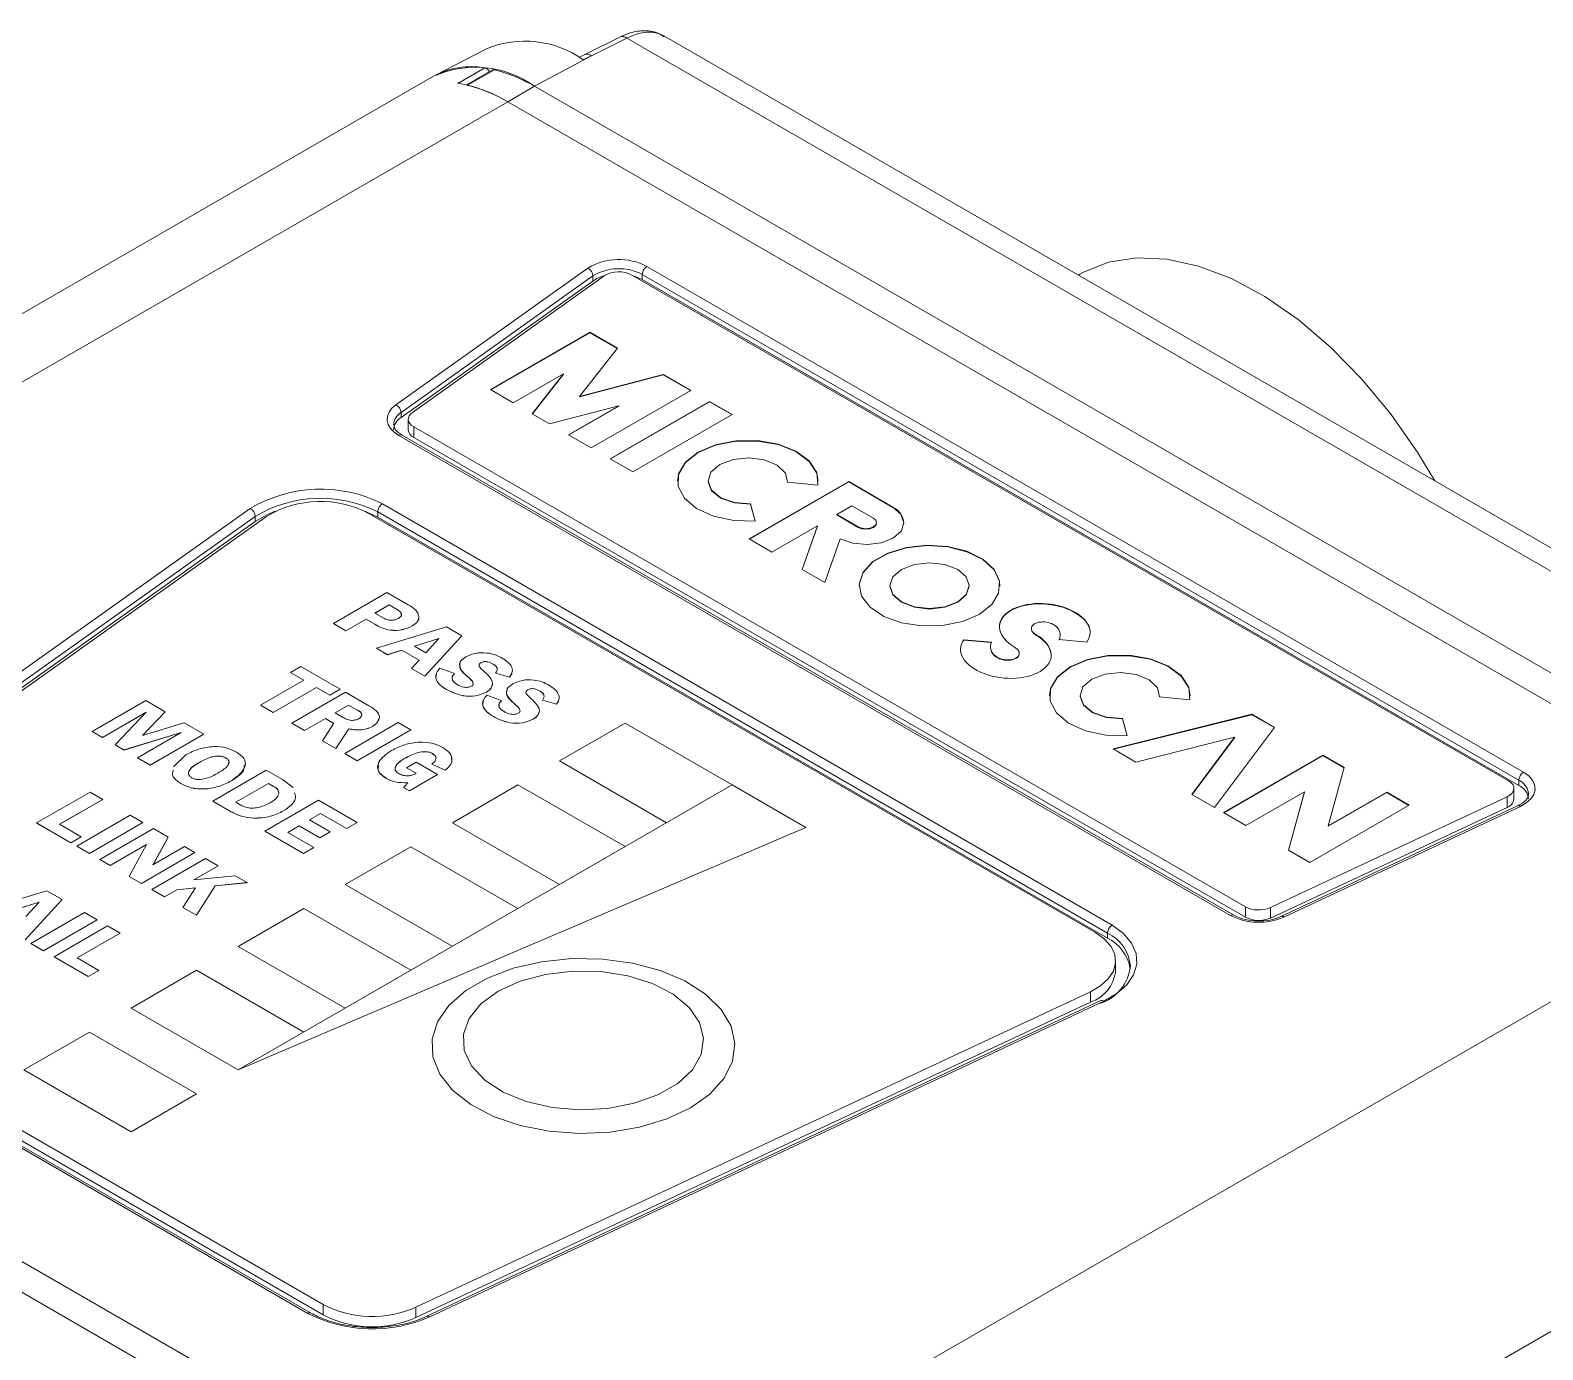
# Model space of a CAD drawing. Header units: millimetres. Extents: x 7 to 553, y 4 to 429.
# Drawn here: x 86.4 to 146.3, y 327.4 to 379.7 of the extents above; entities that cross this region are included whole.
import ezdxf

# ---------------------------------------------------------------- set-up
doc = ezdxf.new("R2010")
doc.units = ezdxf.units.MM

msp = doc.modelspace()

# ---------------------------------------------------------------- linework, layer by layer
at = {"color": 7, "linetype": 'Continuous', "lineweight": 18}
for p, q in [((109.763, 379.414), (108.361, 378.714)), ((110.046, 379.376), (108.644, 378.676)), ((161.499, 349.672), (110.046, 379.376)), ((162.885, 349.803), (111.511, 379.46)), ((104.48, 378.954), (102.489, 377.916)), ((108.644, 378.676), (106.389, 377.465)), ((108.361, 378.714), (108.201, 378.634)), ((104.416, 378.194), (103.355, 377.581)), ((104.719, 378.111), (103.692, 377.518)), ((104.798, 378.12), (103.737, 377.507)), ((102.389, 377.861), (50.841, 348.103)), ((106.389, 377.465), (105.328, 376.853)), ((106.389, 377.465), (157.937, 347.707)), ((55.901, 348.319), (105.328, 376.853)), ((156.876, 347.094), (105.328, 376.853)), ((110.841, 370.327), (145.563, 350.283)), ((100.9, 364.844), (108.496, 370.256)), ((108.698, 369.949), (101.102, 364.538)), ((108.698, 369.747), (101.102, 364.335)), ((109.149, 369.951), (101.552, 364.539)), ((108.698, 369.747), (108.698, 369.949)), ((144.969, 349.939), (110.247, 369.984)), ((145.379, 349.964), (110.657, 370.008)), ((110.657, 369.806), (110.657, 370.008)), ((145.379, 349.762), (110.657, 369.806)), ((127.992, 370.021), (127.927, 369.983)), ((108.584, 367.717), (104.644, 365.443)), ((108.584, 367.701), (104.658, 365.434)), ((109.673, 367.088), (108.584, 367.717)), ((108.584, 367.701), (108.584, 367.717)), ((109.664, 367.077), (108.584, 367.701)), ((108.176, 365.176), (109.673, 367.088)), ((105.541, 364.925), (107.535, 366.076)), ((107.535, 366.076), (106.293, 364.49)), ((107.535, 366.06), (106.302, 364.485)), ((107.535, 366.06), (107.535, 366.076)), ((111.488, 366.041), (108.176, 365.176)), ((111.488, 366.024), (108.176, 365.16)), ((112.577, 365.412), (111.488, 366.041)), ((111.488, 366.024), (111.488, 366.041)), ((112.563, 365.404), (111.488, 366.024)), ((104.644, 365.443), (105.541, 364.925)), ((108.176, 365.16), (108.176, 365.176)), ((108.637, 363.137), (112.577, 365.412)), ((113.324, 364.98), (109.384, 362.706)), ((113.324, 364.964), (109.399, 362.698)), ((114.221, 364.463), (113.324, 364.98)), ((113.324, 364.964), (113.324, 364.98)), ((114.207, 364.454), (113.324, 364.964)), ((101.102, 364.335), (101.102, 364.538)), ((106.293, 364.49), (106.987, 364.09)), ((106.987, 364.09), (109.734, 364.806)), ((109.734, 364.806), (107.74, 363.655)), ((109.734, 364.79), (107.754, 363.647)), ((109.734, 364.79), (109.734, 364.806)), ((110.281, 362.188), (114.221, 364.463)), ((101.387, 364.27), (101.387, 363.856)), ((101.604, 363.968), (134.549, 344.95)), ((101.604, 363.968), (101.604, 363.553)), ((133.954, 344.607), (101.01, 363.625)), ((134.084, 344.62), (101.14, 363.638)), ((101.604, 363.553), (134.549, 344.535)), ((107.74, 363.655), (108.637, 363.137)), ((109.384, 362.706), (110.281, 362.188)), ((113.265, 361.831), (113.265, 361.814)), ((118.834, 361.8), (114.894, 359.525)), ((118.834, 361.784), (114.908, 359.517)), ((116.412, 361.773), (117.611, 361.662)), ((120.581, 360.791), (118.834, 361.8)), ((118.834, 361.784), (118.834, 361.8)), ((120.581, 360.775), (118.834, 361.784)), ((73.459, 345.314), (95.124, 360.73)), ((100.361, 360.918), (129.275, 344.227)), ((115.132, 360.231), (114.941, 360.923)), ((114.941, 360.907), (114.941, 360.923)), ((115.128, 360.231), (114.941, 360.907)), ((118.962, 360.838), (118.364, 360.493)), ((119.813, 360.347), (118.962, 360.838)), ((120.581, 360.775), (120.581, 360.791)), ((95.325, 360.422), (73.66, 345.007)), ((73.66, 344.804), (95.325, 360.22)), ((95.775, 360.423), (74.125, 345.001)), ((95.325, 360.22), (95.325, 360.422)), ((99.664, 360.627), (100.179, 360.396)), ((128.607, 343.927), (99.831, 360.538)), ((129.088, 343.91), (100.179, 360.598)), ((100.179, 360.396), (100.179, 360.598)), ((100.179, 360.396), (129.088, 343.707)), ((118.364, 360.493), (119.215, 360.002)), ((118.364, 360.477), (118.364, 360.493)), ((118.364, 360.477), (119.215, 359.986)), ((119.936, 360.158), (119.936, 360.175)), ((114.894, 359.525), (115.791, 359.008)), ((115.791, 359.008), (117.595, 360.049)), ((117.595, 360.049), (116.989, 358.316)), ((117.595, 360.033), (116.994, 358.313)), ((117.595, 360.033), (117.595, 360.049)), ((117.891, 357.795), (118.498, 359.53)), ((119.215, 359.986), (119.215, 360.002)), ((116.989, 358.316), (117.891, 357.795)), ((98.419, 356.181), (100.54, 357.405)), ((100.54, 357.405), (101.379, 356.921)), ((120.462, 357.676), (120.462, 357.66)), ((123.612, 357.66), (123.612, 357.676)), ((100.629, 356.912), (100.069, 356.589)), ((100.069, 356.589), (100.388, 356.405)), ((100.629, 356.91), (100.07, 356.588)), ((100.946, 356.729), (100.629, 356.912)), ((100.629, 356.912), (100.629, 356.91)), ((100.946, 356.727), (100.629, 356.91)), ((100.946, 356.729), (100.946, 356.727)), ((98.92, 355.892), (98.419, 356.181)), ((98.419, 356.181), (98.419, 356.179)), ((98.92, 355.89), (98.419, 356.179)), ((99.715, 356.351), (98.92, 355.892)), ((99.715, 356.349), (98.92, 355.89)), ((100.068, 356.147), (99.715, 356.351)), ((99.715, 356.351), (99.715, 356.349)), ((100.068, 356.146), (99.715, 356.349)), ((100.068, 356.147), (100.068, 356.146)), ((100.128, 355.194), (102.905, 356.04)), ((101.543, 356.079), (101.543, 356.078)), ((102.905, 356.04), (103.514, 355.689)), ((98.92, 355.892), (98.92, 355.89)), ((102.6, 355.584), (101.631, 355.279)), ((102.598, 355.581), (101.633, 355.278)), ((103.514, 355.689), (102.043, 354.089)), ((103.514, 355.687), (102.043, 354.087)), ((102.081, 355.019), (102.6, 355.584)), ((103.514, 355.689), (103.514, 355.687)), ((124.492, 355.434), (123.393, 355.535)), ((123.393, 355.518), (123.393, 355.535)), ((124.485, 355.418), (123.393, 355.518)), ((126.257, 355.715), (126.257, 355.732)), ((127.17, 355.538), (128.269, 355.437)), ((127.213, 355.702), (127.213, 355.718)), ((100.563, 354.943), (100.128, 355.194)), ((100.128, 355.194), (100.128, 355.193)), ((100.563, 354.941), (100.128, 355.193)), ((101.135, 355.123), (100.563, 354.943)), ((101.135, 355.121), (100.563, 354.941)), ((100.563, 354.943), (100.563, 354.941)), ((101.815, 354.73), (101.135, 355.123)), ((101.135, 355.123), (101.135, 355.121)), ((101.814, 354.729), (101.135, 355.121)), ((101.509, 354.397), (101.815, 354.73)), ((101.631, 355.279), (102.081, 355.019)), ((124.449, 355.254), (124.449, 355.238)), ((124.61, 354.901), (124.61, 354.917)), ((96.717, 354.238), (97.129, 354.476)), ((97.247, 353.932), (96.717, 354.238)), ((96.717, 354.238), (96.717, 354.236)), ((97.246, 353.931), (96.717, 354.236)), ((97.129, 354.476), (98.691, 353.575)), ((102.043, 354.089), (101.509, 354.397)), ((101.509, 354.397), (101.509, 354.396)), ((102.043, 354.087), (101.509, 354.396)), ((102.644, 354.401), (103.222, 354.191)), ((103.222, 354.191), (103.222, 354.189)), ((104.266, 354.624), (104.266, 354.622)), ((104.75, 354.567), (104.75, 354.565)), ((105.398, 354.052), (104.842, 354.208)), ((104.842, 354.208), (104.842, 354.206)), ((105.398, 354.051), (104.842, 354.206)), ((95.538, 352.945), (97.247, 353.932)), ((97.748, 353.643), (96.039, 352.656)), ((97.748, 353.641), (96.039, 352.655)), ((98.278, 353.337), (97.748, 353.643)), ((97.748, 353.643), (97.748, 353.641)), ((98.278, 353.335), (97.748, 353.641)), ((98.691, 353.575), (98.278, 353.337)), ((98.691, 353.573), (98.278, 353.335)), ((98.691, 353.575), (98.691, 353.573)), ((102.043, 354.089), (102.043, 354.087)), ((102.902, 353.559), (102.902, 353.557)), ((103.766, 354.047), (103.766, 354.045)), ((105.398, 354.052), (105.398, 354.051)), ((106.122, 353.552), (106.122, 353.55)), ((88.869, 351.897), (90.99, 353.122)), ((90.99, 353.122), (91.76, 352.677)), ((96.039, 352.656), (95.538, 352.945)), ((95.538, 352.945), (95.538, 352.944)), ((96.039, 352.655), (95.538, 352.944)), ((96.776, 352.231), (98.897, 353.456)), ((98.278, 353.337), (98.278, 353.335)), ((99.015, 352.945), (98.485, 352.639)), ((99.015, 352.944), (98.486, 352.638)), ((98.897, 353.456), (99.83, 352.917)), ((99.301, 352.78), (99.015, 352.945)), ((99.015, 352.945), (99.015, 352.944)), ((99.301, 352.778), (99.015, 352.944)), ((104.482, 353.456), (104.482, 353.454)), ((104.5, 353.33), (105.078, 353.119)), ((105.078, 353.119), (105.078, 353.118)), ((105.622, 352.975), (105.622, 352.973)), ((106.606, 353.495), (106.606, 353.494)), ((107.254, 352.981), (106.698, 353.136)), ((106.698, 353.136), (106.698, 353.135)), ((107.254, 352.979), (106.698, 353.135)), ((107.254, 352.981), (107.254, 352.979)), ((128, 353.325), (128, 353.308)), ((131.147, 353.267), (132.345, 353.156)), ((91.011, 352.657), (89.281, 351.659)), ((91.007, 352.654), (89.281, 351.657)), ((89.778, 351.372), (91.011, 352.657)), ((91.76, 352.677), (90.855, 351.734)), ((91.76, 352.675), (90.857, 351.734)), ((91.76, 352.677), (91.76, 352.675)), ((96.039, 352.656), (96.039, 352.655)), ((98.102, 352.418), (97.277, 351.942)), ((98.102, 352.416), (97.277, 351.94)), ((98.443, 352.221), (98.102, 352.418)), ((98.102, 352.418), (98.102, 352.416)), ((98.442, 352.22), (98.102, 352.416)), ((98.485, 352.639), (98.782, 352.468)), ((99.301, 352.78), (99.301, 352.778)), ((104.758, 352.487), (104.758, 352.486)), ((106.338, 352.384), (106.338, 352.382)), ((134.806, 352.579), (129.308, 351.204)), ((134.806, 352.563), (129.328, 351.193)), ((129.866, 351.725), (129.675, 352.417)), ((129.675, 352.401), (129.675, 352.417)), ((129.862, 351.725), (129.675, 352.401)), ((135.703, 352.061), (134.806, 352.579)), ((134.806, 352.563), (134.806, 352.579)), ((135.695, 352.05), (134.806, 352.563)), ((89.281, 351.659), (88.869, 351.897)), ((88.869, 351.897), (88.869, 351.895)), ((89.281, 351.657), (88.869, 351.895)), ((92.396, 351.858), (90.139, 351.164)), ((92.39, 351.854), (90.139, 351.162)), ((90.666, 350.859), (92.396, 351.858)), ((90.855, 351.734), (92.512, 352.243)), ((93.288, 351.795), (91.167, 350.57)), ((93.288, 351.793), (91.167, 350.569)), ((92.512, 352.243), (93.288, 351.795)), ((93.288, 351.795), (93.288, 351.793)), ((97.277, 351.942), (96.776, 352.231)), ((96.776, 352.231), (96.776, 352.229)), ((97.277, 351.94), (96.776, 352.229)), ((97.277, 351.942), (97.277, 351.94)), ((97.985, 351.533), (98.443, 352.221)), ((99.03, 352.001), (98.514, 351.227)), ((99.03, 352), (98.514, 351.226)), ((98.868, 351.023), (100.989, 352.248)), ((99.03, 352.001), (99.03, 352)), ((101.49, 351.959), (99.368, 350.734)), ((101.49, 351.957), (99.368, 350.733)), ((99.966, 352.099), (99.966, 352.098)), ((100.989, 352.248), (101.49, 351.959)), ((101.49, 351.959), (101.49, 351.957)), ((109.975, 352.232), (107.375, 350.731)), ((109.975, 352.232), (107.376, 350.731)), ((114.216, 349.783), (109.975, 352.232)), ((114.216, 349.783), (109.975, 352.232)), ((109.975, 352.232), (109.975, 352.232)), ((133.322, 348.887), (135.703, 352.061)), ((89.281, 351.659), (89.281, 351.657)), ((90.139, 351.164), (89.778, 351.372)), ((89.778, 351.372), (89.778, 351.371)), ((90.139, 351.162), (89.778, 351.371)), ((90.139, 351.164), (90.139, 351.162)), ((98.514, 351.227), (97.985, 351.533)), ((97.985, 351.533), (97.985, 351.531)), ((98.514, 351.226), (97.985, 351.531)), ((98.514, 351.227), (98.514, 351.226)), ((129.308, 351.204), (130.205, 350.687)), ((130.205, 350.687), (134.122, 351.666)), ((134.122, 351.666), (132.425, 349.405)), ((134.122, 351.649), (132.434, 349.4)), ((134.122, 351.649), (134.122, 351.666)), ((90.666, 350.859), (90.666, 350.858)), ((91.167, 350.57), (90.666, 350.859)), ((91.167, 350.569), (90.666, 350.858)), ((91.167, 350.57), (91.167, 350.569)), ((92.082, 350.501), (92.588, 350.983)), ((93.113, 350.673), (93.113, 350.671)), ((94.164, 350.848), (94.164, 350.846)), ((98.868, 351.023), (98.868, 351.022)), ((99.368, 350.734), (98.868, 351.023)), ((99.368, 350.733), (98.868, 351.022)), ((99.368, 350.734), (99.368, 350.733)), ((101.267, 350.844), (101.267, 350.842)), ((101.313, 350.462), (101.696, 350.683)), ((101.696, 350.683), (102.55, 350.19)), ((102.848, 350.362), (102.315, 350.598)), ((102.315, 350.598), (102.315, 350.597)), ((102.848, 350.36), (102.315, 350.597)), ((102.35, 351.02), (102.35, 351.018)), ((107.375, 350.731), (111.617, 348.283)), ((137.615, 350.958), (133.675, 348.683)), ((137.615, 350.942), (133.689, 348.675)), ((138.466, 350.466), (137.615, 350.958)), ((137.615, 350.942), (137.615, 350.958)), ((138.463, 350.452), (137.615, 350.942)), ((93.642, 349.142), (95.763, 350.366)), ((94.381, 349.942), (94.381, 349.941)), ((95.763, 350.366), (96.411, 349.993)), ((96.411, 349.993), (96.828, 349.681)), ((100.524, 350.033), (100.524, 350.031)), ((101.696, 350.241), (101.313, 350.462)), ((101.313, 350.462), (101.313, 350.46)), ((101.694, 350.24), (101.313, 350.46)), ((102.55, 350.19), (101.431, 349.544)), ((102.55, 350.188), (101.431, 349.542)), ((102.55, 350.19), (102.55, 350.188)), ((102.848, 350.362), (102.848, 350.36)), ((137.823, 348.156), (138.466, 350.466)), ((145.379, 349.762), (145.379, 349.964)), ((86.663, 348.272), (88.784, 349.497)), ((88.784, 349.497), (89.285, 349.208)), ((92.382, 349.835), (92.382, 349.833)), ((95.852, 349.839), (94.555, 349.091)), ((95.852, 349.837), (94.557, 349.09)), ((114.217, 349.784), (94.648, 338.487)), ((96.052, 349.723), (95.852, 349.839)), ((95.852, 349.839), (95.852, 349.837)), ((96.052, 349.722), (95.852, 349.837)), ((96.052, 349.723), (96.052, 349.722)), ((101.431, 349.544), (101.195, 349.68)), ((101.195, 349.68), (101.195, 349.678)), ((101.431, 349.542), (101.195, 349.678)), ((101.431, 349.544), (101.431, 349.542)), ((105.732, 349.782), (103.133, 348.282)), ((105.732, 349.782), (103.133, 348.282)), ((109.973, 347.334), (105.732, 349.782)), ((109.973, 347.334), (105.732, 349.782)), ((105.732, 349.782), (105.732, 349.782)), ((117.142, 348.096), (114.217, 349.784)), ((132.425, 349.405), (133.322, 348.887)), ((134.572, 348.166), (136.894, 349.506)), ((135.538, 344.92), (144.912, 349.306)), ((136.894, 349.506), (136.25, 347.197)), ((136.894, 349.49), (136.254, 347.194)), ((136.894, 349.49), (136.894, 349.506)), ((140.145, 349.497), (137.823, 348.156)), ((140.145, 349.481), (137.823, 348.14)), ((141.042, 348.979), (140.145, 349.497)), ((140.145, 349.481), (140.145, 349.497)), ((141.028, 348.971), (140.145, 349.481)), ((144.912, 349.306), (144.912, 348.891)), ((145.186, 349.223), (145.186, 349.637)), ((89.285, 349.208), (87.576, 348.221)), ((89.285, 349.206), (87.578, 348.22)), ((89.285, 349.208), (89.285, 349.206)), ((94.372, 348.72), (93.642, 349.142)), ((93.642, 349.142), (93.642, 349.14)), ((94.372, 348.719), (93.642, 349.14)), ((94.372, 348.72), (94.372, 348.719)), ((94.555, 349.091), (94.751, 348.978)), ((95.704, 347.951), (97.826, 349.176)), ((96.446, 348.754), (96.446, 348.752)), ((97.826, 349.176), (99.358, 348.291)), ((135.538, 344.505), (144.912, 348.891)), ((145.33, 348.952), (135.956, 344.567)), ((145.44, 348.929), (136.066, 344.543)), ((137.102, 346.705), (141.042, 348.979)), ((107.449, 318.561), (55.901, 348.319)), ((88.018, 347.49), (86.663, 348.272)), ((86.663, 348.272), (86.663, 348.27)), ((88.018, 347.488), (86.663, 348.27)), ((87.576, 348.221), (88.431, 347.728)), ((88.254, 347.354), (90.375, 348.578)), ((90.876, 348.289), (88.755, 347.064)), ((90.876, 348.287), (88.755, 347.063)), ((90.375, 348.578), (90.876, 348.289)), ((90.876, 348.289), (90.876, 348.287)), ((97.06, 348.155), (96.618, 347.9)), ((97.06, 348.153), (96.619, 347.899)), ((97.885, 347.679), (97.06, 348.155)), ((97.06, 348.155), (97.06, 348.153)), ((97.885, 347.677), (97.06, 348.153)), ((97.914, 348.648), (97.472, 348.393)), ((97.472, 348.393), (98.297, 347.917)), ((97.914, 348.647), (97.474, 348.392)), ((98.945, 348.053), (97.914, 348.648)), ((97.914, 348.648), (97.914, 348.647)), ((98.945, 348.051), (97.914, 348.647)), ((99.358, 348.291), (98.945, 348.053)), ((99.358, 348.29), (98.945, 348.051)), ((99.358, 348.291), (99.358, 348.29)), ((103.133, 348.282), (107.374, 345.833)), ((133.675, 348.683), (134.572, 348.166)), ((137.823, 348.14), (137.823, 348.156)), ((106.389, 317.949), (54.841, 347.707)), ((88.431, 347.728), (88.018, 347.49)), ((88.431, 347.726), (88.018, 347.488)), ((88.431, 347.728), (88.431, 347.726)), ((89.167, 346.826), (91.289, 348.051)), ((91.873, 347.714), (91.275, 346.614)), ((91.873, 347.712), (91.276, 346.615)), ((91.289, 348.051), (91.873, 347.714)), ((91.873, 347.714), (91.873, 347.712)), ((94.648, 338.487), (117.142, 348.096)), ((94.648, 338.485), (117.142, 348.094)), ((95.704, 347.951), (95.704, 347.949)), ((97.236, 347.067), (95.704, 347.951)), ((97.236, 347.065), (95.704, 347.949)), ((96.618, 347.9), (97.649, 347.305)), ((98.297, 347.917), (97.885, 347.679)), ((98.297, 347.915), (97.885, 347.677)), ((97.885, 347.679), (97.885, 347.677)), ((98.297, 347.917), (98.297, 347.915)), ((98.945, 348.053), (98.945, 348.051)), ((117.142, 348.096), (117.142, 348.094)), ((88.018, 347.49), (88.018, 347.488)), ((88.254, 347.354), (88.254, 347.352)), ((88.755, 347.064), (88.254, 347.354)), ((88.755, 347.063), (88.254, 347.352)), ((88.755, 347.064), (88.755, 347.063)), ((91.013, 347.416), (89.58, 346.588)), ((91.012, 347.413), (89.58, 346.587)), ((90.328, 346.156), (91.013, 347.416)), ((92.938, 347.098), (90.817, 345.874)), ((92.938, 347.097), (90.817, 345.872)), ((91.275, 346.614), (92.526, 347.337)), ((92.526, 347.337), (92.938, 347.098)), ((92.938, 347.098), (92.938, 347.097)), ((97.649, 347.305), (97.236, 347.067)), ((97.649, 347.303), (97.236, 347.065)), ((97.236, 347.067), (97.236, 347.065)), ((97.649, 347.305), (97.649, 347.303)), ((101.489, 347.333), (98.89, 345.833)), ((101.489, 347.333), (98.89, 345.833)), ((105.731, 344.885), (101.489, 347.333)), ((105.731, 344.885), (101.489, 347.333)), ((101.489, 347.333), (101.489, 347.333)), ((107.449, 318.561), (156.876, 347.094)), ((136.25, 347.197), (137.102, 346.705)), ((89.58, 346.588), (89.167, 346.826)), ((89.167, 346.826), (89.167, 346.825)), ((89.58, 346.587), (89.167, 346.825)), ((89.58, 346.588), (89.58, 346.587)), ((91.23, 345.636), (93.351, 346.86)), ((93.852, 346.571), (92.895, 346.019)), ((93.852, 346.57), (92.899, 346.019)), ((93.351, 346.86), (93.852, 346.571)), ((93.852, 346.571), (93.852, 346.57)), ((90.328, 346.156), (90.328, 346.154)), ((90.817, 345.874), (90.328, 346.156)), ((90.817, 345.872), (90.328, 346.154)), ((90.817, 345.874), (90.817, 345.872)), ((92.895, 346.019), (94.524, 346.183)), ((93.74, 345.781), (92.997, 344.615)), ((93.74, 345.779), (92.997, 344.614)), ((95.001, 345.908), (93.74, 345.781)), ((95.001, 345.906), (93.74, 345.779)), ((93.74, 345.781), (93.74, 345.779)), ((94.524, 346.183), (95.001, 345.908)), ((95.001, 345.908), (95.001, 345.906)), ((98.89, 345.833), (103.131, 343.384)), ((84.291, 344.743), (87.068, 345.589)), ((86.763, 345.132), (85.794, 344.828)), ((86.761, 345.13), (85.796, 344.826)), ((87.678, 345.237), (86.206, 343.637)), ((87.678, 345.235), (86.206, 343.636)), ((86.244, 344.568), (86.763, 345.132)), ((87.068, 345.589), (87.678, 345.237)), ((87.678, 345.237), (87.678, 345.235)), ((91.731, 345.347), (91.23, 345.636)), ((91.23, 345.636), (91.23, 345.634)), ((91.731, 345.345), (91.23, 345.634)), ((92.217, 345.628), (91.731, 345.347)), ((92.217, 345.626), (91.731, 345.345)), ((91.731, 345.347), (91.731, 345.345)), ((92.953, 345.702), (92.217, 345.628)), ((92.952, 345.7), (92.217, 345.626)), ((92.217, 345.628), (92.217, 345.626)), ((92.459, 344.926), (92.953, 345.702)), ((86.442, 343.501), (88.563, 344.726)), ((88.563, 344.726), (89.064, 344.437)), ((92.459, 344.926), (92.459, 344.925)), ((92.997, 344.615), (92.459, 344.926)), ((92.997, 344.614), (92.459, 344.925)), ((92.997, 344.615), (92.997, 344.614)), ((97.247, 344.884), (94.648, 343.383)), ((97.247, 344.884), (94.648, 343.383)), ((101.488, 342.436), (97.247, 344.884)), ((101.488, 342.436), (97.247, 344.884)), ((97.247, 344.884), (97.247, 344.884)), ((134.549, 344.95), (134.549, 344.535)), ((135.538, 344.92), (135.538, 344.505)), ((89.064, 344.437), (86.943, 343.212)), ((89.064, 344.435), (86.943, 343.21)), ((87.355, 342.974), (89.477, 344.198)), ((89.064, 344.437), (89.064, 344.435)), ((89.477, 344.198), (89.978, 343.909)), ((86.442, 343.501), (86.442, 343.499)), ((86.943, 343.212), (86.442, 343.501)), ((86.943, 343.21), (86.442, 343.499)), ((89.978, 343.909), (88.269, 342.923)), ((89.978, 343.908), (88.27, 342.922)), ((89.978, 343.909), (89.978, 343.908)), ((94.648, 343.383), (98.889, 340.935)), ((129.088, 343.707), (129.088, 343.91)), ((74.306, 342.879), (98.016, 329.191)), ((86.943, 343.212), (86.943, 343.21)), ((87.355, 342.974), (87.355, 342.972)), ((88.711, 342.191), (87.355, 342.974)), ((88.711, 342.19), (87.355, 342.972)), ((88.269, 342.923), (89.123, 342.43)), ((129.409, 342.393), (129.409, 342.808)), ((97.408, 328.839), (73.698, 342.527)), ((97.538, 328.852), (73.828, 342.54)), ((98.016, 328.776), (74.306, 342.464)), ((89.123, 342.43), (88.711, 342.191)), ((89.123, 342.428), (88.711, 342.19)), ((88.711, 342.191), (88.711, 342.19)), ((89.123, 342.43), (89.123, 342.428)), ((93.004, 342.435), (90.405, 340.934)), ((93.004, 342.435), (90.405, 340.934)), ((97.245, 339.986), (93.004, 342.435)), ((97.245, 339.986), (93.004, 342.435)), ((93.004, 342.435), (93.004, 342.435)), ((101.692, 329.087), (128.408, 341.585)), ((128.408, 341.585), (128.408, 341.171)), ((90.405, 340.934), (94.648, 338.485)), ((128.408, 341.171), (101.692, 328.672)), ((128.828, 341.232), (102.125, 328.724)), ((128.938, 341.209), (102.236, 328.702)), ((88.762, 339.986), (86.162, 338.485)), ((88.762, 339.985), (86.162, 338.485)), ((93.004, 337.536), (88.762, 339.986)), ((88.762, 339.985), (88.762, 339.986)), ((93.004, 337.536), (88.762, 339.985)), ((86.162, 338.485), (90.405, 336.036)), ((94.648, 338.487), (94.648, 338.485)), ((90.405, 336.036), (93.004, 337.536)), ((112.046, 308.151), (163.594, 337.909)), ((98.016, 329.191), (98.016, 328.776)), ((101.692, 329.087), (101.692, 328.672))]:
    msp.add_line(p, q, dxfattribs=at)
at = {"color": 7, "linetype": 'Continuous', "lineweight": 18, "flags": 128}
for points in [[(108.644, 378.676), (108.505, 378.607), (108.321, 378.515)], [(127.992, 370.021), (128.109, 370.086), (129.119, 370.489), (130.234, 370.667), (131.433, 370.618), (132.696, 370.341), (134, 369.842), (135.322, 369.13), (136.638, 368.218), (137.924, 367.121), (139.158, 365.86), (140.318, 364.456), (141.383, 362.936), (142.055, 361.828)], [(110.657, 369.806), (110.443, 369.906), (110.303, 369.952)], [(101.01, 363.625), (100.825, 363.754), (100.684, 363.899), (100.591, 364.057), (100.55, 364.223), (100.561, 364.389), (100.625, 364.552), (100.739, 364.706), (100.9, 364.844)], [(101.552, 364.539), (101.477, 364.474), (101.424, 364.402), (101.394, 364.326), (101.388, 364.248), (101.408, 364.171), (101.451, 364.097), (101.518, 364.028), (101.604, 363.968)], [(117.626, 361.814), (117.569, 362.138), (117.271, 362.6), (116.745, 362.988), (116.04, 363.266), (115.222, 363.407), (114.369, 363.399), (113.559, 363.243), (112.87, 362.952), (112.366, 362.554), (112.095, 362.087), (112.054, 361.814)], [(117.611, 361.662), (117.569, 362.154), (117.271, 362.616), (116.745, 363.004), (116.04, 363.282), (115.222, 363.424), (114.369, 363.416), (113.559, 363.259), (112.87, 362.968), (112.366, 362.57), (112.095, 362.103), (112.081, 361.61), (112.326, 361.138), (112.807, 360.731), (113.479, 360.427), (114.279, 360.255), (115.132, 360.231)], [(114.941, 360.923), (114.316, 360.973), (113.775, 361.161), (113.405, 361.456), (113.266, 361.811), (113.379, 362.17), (113.727, 362.474), (114.253, 362.674), (114.874, 362.74), (115.489, 362.659), (116.001, 362.446), (116.326, 362.133), (116.412, 361.773)], [(114.941, 360.907), (114.316, 360.957), (113.775, 361.145), (113.405, 361.44), (113.266, 361.795), (113.265, 361.814)], [(118.498, 359.53), (118.994, 359.356), (119.567, 359.303), (120.133, 359.379), (120.606, 359.573), (120.919, 359.855), (121.023, 360.185), (120.905, 360.513), (120.581, 360.791)], [(95.325, 360.22), (95.809, 360.497), (96.118, 360.625)], [(119.215, 360.002), (119.352, 359.949), (119.514, 359.93), (119.675, 359.949), (119.813, 360.002), (119.904, 360.081), (119.936, 360.175), (119.904, 360.268), (119.813, 360.347)], [(119.215, 359.986), (119.352, 359.933), (119.514, 359.914), (119.675, 359.933), (119.813, 359.986), (119.904, 360.065), (119.936, 360.158)], [(124.823, 357.66), (124.805, 357.84), (124.59, 358.303), (124.148, 358.709), (123.519, 359.022), (122.758, 359.213), (121.933, 359.267), (121.117, 359.178), (120.382, 358.954), (119.795, 358.615), (119.407, 358.191), (119.253, 357.72), (119.251, 357.66)], [(124.007, 356.539), (124.5, 356.925), (124.774, 357.377), (124.805, 357.856), (124.59, 358.319), (124.148, 358.725), (123.519, 359.038), (122.758, 359.23), (121.933, 359.283), (121.117, 359.194), (120.382, 358.97), (119.795, 358.631), (119.407, 358.208), (119.253, 357.736), (119.346, 357.26), (119.678, 356.821), (120.22, 356.457), (120.923, 356.202), (121.725, 356.078), (122.555, 356.096), (123.338, 356.254), (124.007, 356.539)], [(123.151, 357.033), (123.492, 357.328), (123.612, 357.676), (123.492, 358.024), (123.151, 358.319), (122.639, 358.516), (122.037, 358.586), (121.434, 358.516), (120.923, 358.319), (120.581, 358.024), (120.462, 357.676), (120.581, 357.328), (120.923, 357.033), (121.434, 356.836), (122.037, 356.767), (122.639, 356.836), (123.151, 357.033)], [(120.462, 357.66), (120.581, 357.312), (120.923, 357.017), (121.434, 356.82), (122.037, 356.751), (122.639, 356.82), (123.151, 357.017)], [(123.151, 357.017), (123.492, 357.312), (123.612, 357.66)], [(132.361, 353.308), (132.304, 353.632), (132.006, 354.094), (131.479, 354.482), (130.774, 354.76), (129.957, 354.901), (129.103, 354.893), (128.294, 354.737), (127.605, 354.446), (127.101, 354.048), (126.829, 353.581), (126.789, 353.308)], [(132.345, 353.156), (132.304, 353.649), (132.006, 354.11), (131.479, 354.498), (130.774, 354.776), (129.957, 354.918), (129.103, 354.91), (128.294, 354.753), (127.605, 354.462), (127.101, 354.064), (126.829, 353.597), (126.815, 353.104), (127.06, 352.632), (127.542, 352.225), (128.214, 351.921), (129.014, 351.749), (129.866, 351.725)], [(129.675, 352.417), (129.05, 352.467), (128.509, 352.655), (128.139, 352.95), (128, 353.305), (128.113, 353.664), (128.461, 353.968), (128.987, 354.168), (129.608, 354.234), (130.224, 354.153), (130.735, 353.94), (131.06, 353.628), (131.147, 353.267)], [(129.675, 352.401), (129.05, 352.451), (128.509, 352.639), (128.139, 352.934), (128, 353.289), (128, 353.308)], [(144.912, 349.306), (145.021, 349.369), (145.105, 349.444), (145.161, 349.527), (145.185, 349.615), (145.177, 349.704), (145.137, 349.791), (145.066, 349.87), (144.969, 349.939)], [(145.563, 350.283), (145.771, 350.134), (145.921, 349.964), (146.006, 349.78), (146.023, 349.59), (145.972, 349.402), (145.854, 349.224), (145.674, 349.064), (145.44, 348.929)], [(128.408, 341.585), (128.809, 341.82), (129.117, 342.097), (129.319, 342.405), (129.406, 342.731), (129.374, 343.059), (129.226, 343.377), (128.966, 343.671), (128.607, 343.927)], [(129.275, 344.227), (129.721, 343.891), (130.039, 343.509), (130.216, 343.098), (130.244, 342.675), (130.122, 342.258), (129.855, 341.864), (129.455, 341.509), (128.938, 341.209)], [(112.569, 336.987), (111.627, 336.544), (110.55, 336.219), (109.381, 336.026), (108.169, 335.973), (106.964, 336.062), (105.814, 336.288), (104.766, 336.644), (103.865, 337.115), (103.145, 337.68), (102.638, 338.318), (102.363, 339.001), (102.332, 339.703), (102.547, 340.393), (102.998, 341.045), (103.666, 341.631), (104.526, 342.127), (105.54, 342.513), (106.669, 342.773), (107.865, 342.897), (109.08, 342.879), (110.264, 342.721), (111.369, 342.428), (112.348, 342.012), (113.163, 341.492), (113.78, 340.887), (114.173, 340.223), (114.326, 339.527), (114.234, 338.828), (113.9, 338.153), (113.337, 337.531), (112.569, 336.987)], [(104.951, 341.604), (104.264, 341.103), (103.796, 340.524), (103.573, 339.898), (103.605, 339.259), (103.891, 338.642), (104.417, 338.08), (105.152, 337.602), (106.059, 337.236), (107.088, 337), (108.183, 336.907), (109.286, 336.963), (110.336, 337.164), (111.278, 337.5), (112.061, 337.951), (112.642, 338.495), (112.99, 339.102), (113.087, 339.738), (112.926, 340.371), (112.518, 340.964), (111.883, 341.488), (111.056, 341.913), (110.082, 342.216), (109.012, 342.381), (107.906, 342.4), (106.822, 342.271), (105.819, 342.001), (104.951, 341.604)]]:
    msp.add_lwpolyline(points, dxfattribs=at)
at = {"color": 8, "linetype": 'Continuous', "lineweight": 18}
for centre, radius, start, end in [((109.87, 379.144), 0.291, 52.84089, 111.61016), ((108.468, 378.444), 0.291, 52.83645, 111.66334), ((101.409, 364.02), 0.601, 120.64539, 177.51562), ((101.087, 363.519), 0.131, 65.68605, 125.61817), ((145.112, 349.364), 0.657, 5.39584, 65.98358), ((145.365, 348.847), 0.111, 47.63866, 108.57747), ((134.031, 344.501), 0.131, 65.82662, 125.60592), ((135.992, 344.462), 0.111, 47.58472, 109.07551), ((128.388, 342.461), 1.609, 4.79295, 64.19677), ((128.863, 341.126), 0.111, 47.68133, 108.60782), ((97.484, 328.74), 0.125, 63.85444, 127.27235)]:
    msp.add_arc(centre, radius, start, end, dxfattribs=at)
at = {"color": 7, "linetype": 'Continuous', "lineweight": 18}
for centre, radius, start, end in [((106.001, 375.241), 4.013, 54.68546, 112.28061), ((103.873, 375.164), 3.078, 79.84233, 118.80958), ((104.046, 374.2), 4.019, 54.34106, 114.34848), ((104.33, 377.895), 0.311, 28.68283, 74.09778), ((104.769, 378.021), 0.103, 73.65701, 118.60682), ((103.333, 372.301), 6.001, 59.38807, 75.87403), ((102.418, 372.009), 5.651, 59.00092, 80.45622), ((102.273, 371.688), 6.001, 59.38807, 75.87403), ((109.731, 368.218), 2.383, 62.24174, 121.21287), ((111.057, 369.99), 0.4, 122.60548, 177.39452), ((108.332, 369.928), 0.368, 3.38036, 63.34322), ((109.73, 368.247), 1.991, 62.24174, 121.21287), ((109.545, 368.492), 1.514, 104.96916, 124.01327), ((109.727, 368.996), 1.116, 62.24186, 121.21184), ((101.411, 363.815), 0.605, 120.74096, 176.18015), ((100.735, 364.516), 0.368, 3.38036, 63.34322), ((101.755, 363.89), 0.369, 185.39285, 245.92729), ((97.913, 356.08), 5.422, 63.16656, 120.95498), ((94.957, 360.401), 0.369, 3.33906, 63.0395), ((97.912, 356.11), 5.029, 63.20109, 120.95312), ((97.905, 356.876), 4.138, 62.26618, 120.99755), ((120.32, 360.121), 0.704, 3.06426, 68.25588), ((126.772, 355.721), 0.437, 335.34782, 52.56346), ((124.884, 355.251), 0.432, 155.04795, 230.6265), ((126.809, 355.704), 0.404, 333.25927, 359.68259), ((124.919, 355.255), 0.47, 182.11393, 228.90826), ((145.778, 349.946), 0.4, 122.60548, 177.39452), ((145.112, 349.162), 0.657, 5.33063, 65.98951), ((144.8, 349.262), 0.387, 286.68728, 354.20982), ((135.077, 346.795), 2.459, 242.83264, 293.71386), ((135.074, 345.975), 1.152, 242.83265, 293.71366), ((135.074, 345.56), 1.152, 242.83265, 293.71366), ((128.361, 342.23), 1.647, 9.25607, 63.79887), ((127.949, 342.568), 1.471, 288.18394, 353.16877), ((128.264, 342.773), 1.737, 287.10363, 354.1562), ((99.963, 332.983), 4.263, 242.82289, 293.9313), ((99.967, 333.822), 5.601, 242.82414, 293.90371), ((99.963, 332.568), 4.263, 242.82289, 293.9313), ((102.161, 328.618), 0.112, 48.03954, 108.69612)]:
    msp.add_arc(centre, radius, start, end, dxfattribs=at)
at = {"color": 8, "linetype": 'Continuous', "lineweight": 18}
msp.add_ellipse((109.97, 376.886), major_axis=(1.564, 2.561), ratio=0.593273, start_param=0.014767, end_param=0.765177, dxfattribs=at)
at = {"color": 7, "linetype": 'Continuous', "lineweight": 18}
for centre, major_axis, ratio, start_param, end_param in [((126.603, 355.932), (1.795, -0.172), 0.570154, 5.952917, 10.320706), ((126.603, 355.915), (1.795, -0.172), 0.570154, 0.122408, 3.264), ((126.603, 355.932), (0.53, -0.067), 0.564608, 0.683089, 4.073722), ((126.603, 355.915), (0.53, -0.067), 0.564608, 3.427134, 4.073722), ((125.059, 355.04), (1.795, -0.172), 0.570154, 2.811324, 7.179113), ((125.059, 355.024), (1.795, -0.172), 0.570154, 2.811324, 3.264), ((125.059, 355.024), (1.795, -0.172), 0.570154, 6.266923, 7.179113), ((125.059, 355.04), (0.53, -0.067), 0.564608, 3.777417, 7.215314), ((125.059, 355.024), (0.53, -0.067), 0.564608, 3.777417, 6.568727)]:
    msp.add_ellipse(centre, major_axis=major_axis, ratio=ratio, start_param=start_param, end_param=end_param, dxfattribs=at)
for points, knots in [([(111.52, 379.421), (111.451, 379.471), (111.231, 379.629), (110.755, 379.685), (110.23, 379.621), (109.903, 379.476), (109.763, 379.414)], [0, 0, 0, 0, 0.141115, 0.453734, 0.767225, 1, 1, 1, 1]), ([(101.14, 363.638), (101.086, 363.673), (100.939, 363.769), (100.821, 363.923), (100.821, 364.012), (100.821, 364.049)], [0, 0, 0, 0, 0.252066, 0.685875, 1, 1, 1, 1]), ([(100.179, 360.598), (100.179, 360.622), (100.183, 360.648), (100.19, 360.675), (100.196, 360.701), (100.206, 360.729), (100.219, 360.755), (100.232, 360.781), (100.247, 360.806), (100.265, 360.829), (100.282, 360.852), (100.301, 360.873), (100.321, 360.89), (100.328, 360.895), (100.334, 360.9), (100.341, 360.905), (100.348, 360.91), (100.354, 360.914), (100.361, 360.918)], [0, 0, 0, 0, 0.0000436474, 0.0000436474, 0.0000436474, 0.0000872948, 0.0000872948, 0.0000872948, 0.0001309438, 0.0001309438, 0.0001309438, 0.0001745966, 0.0001745966, 0.0001745966, 0.0001889158, 0.0001889158, 0.0001889158, 0.0002031831, 0.0002031831, 0.0002031831, 0.0002031831]), ([(100.997, 356.376), (101.039, 356.406), (101.122, 356.464), (101.127, 356.609), (101.015, 356.683), (100.946, 356.729)], [0, 0, 0, 0, 0.2809128, 0.560397, 1, 1, 1, 1]), ([(101.104, 356.503), (101.11, 356.529), (101.127, 356.615), (101.02, 356.681), (100.946, 356.727)], [0, 0, 0, 0, 0.304542, 1, 1, 1, 1]), ([(101.379, 356.921), (101.489, 356.857), (101.708, 356.728), (101.842, 356.48), (101.78, 356.244), (101.622, 356.134), (101.543, 356.079)], [0, 0, 0, 0, 0.2814379, 0.5596977, 0.7798138, 1, 1, 1, 1]), ([(101.543, 356.079), (101.418, 356.022), (101.169, 355.907), (100.703, 355.892), (100.33, 355.994), (100.155, 356.096), (100.068, 356.147)], [0, 0, 0, 0, 0.280245, 0.55842, 0.778336, 1, 1, 1, 1]), ([(101.543, 356.078), (101.418, 356.02), (101.169, 355.906), (100.703, 355.89), (100.33, 355.993), (100.155, 356.095), (100.068, 356.146)], [0, 0, 0, 0, 0.280245, 0.55842, 0.778336, 1, 1, 1, 1]), ([(100.388, 356.405), (100.435, 356.379), (100.53, 356.328), (100.711, 356.297), (100.878, 356.321), (100.957, 356.358), (100.997, 356.376)], [0, 0, 0, 0, 0.281091, 0.559098, 0.779598, 1, 1, 1, 1]), ([(101.789, 356.38), (101.782, 356.336), (101.763, 356.22), (101.627, 356.132), (101.543, 356.078)], [0, 0, 0, 0, 0.383675, 1, 1, 1, 1]), ([(103.766, 354.047), (103.604, 354.193), (103.38, 354.396), (103.445, 354.709), (103.597, 354.809), (103.673, 354.859)], [0, 0, 0, 0, 0.5601183, 0.7794207, 1, 1, 1, 1]), ([(103.673, 354.859), (103.793, 354.913), (104.034, 355.019), (104.475, 355.025), (104.838, 354.943), (105.014, 354.851), (105.103, 354.806)], [0, 0, 0, 0, 0.279123, 0.558543, 0.77899, 1, 1, 1, 1]), ([(105.103, 354.806), (105.193, 354.748), (105.373, 354.632), (105.515, 354.427), (105.516, 354.223), (105.437, 354.109), (105.398, 354.052)], [0, 0, 0, 0, 0.280425, 0.559874, 0.779792, 1, 1, 1, 1]), ([(102.902, 353.559), (102.803, 353.624), (102.604, 353.755), (102.463, 353.99), (102.481, 354.218), (102.59, 354.34), (102.644, 354.401)], [0, 0, 0, 0, 0.2803673, 0.5600591, 0.7798257, 1, 1, 1, 1]), ([(102.902, 353.557), (102.804, 353.623), (102.608, 353.753), (102.462, 353.969), (102.49, 354.102), (102.499, 354.149)], [0, 0, 0, 0, 0.393907, 0.786864, 1, 1, 1, 1]), ([(103.222, 354.191), (103.185, 354.151), (103.113, 354.071), (103.117, 353.902), (103.247, 353.811), (103.327, 353.756)], [0, 0, 0, 0, 0.281154, 0.561194, 1, 1, 1, 1]), ([(103.222, 354.189), (103.183, 354.149), (103.115, 354.079), (103.129, 354.001), (103.135, 353.968)], [0, 0, 0, 0, 0.579364, 1, 1, 1, 1]), ([(103.766, 354.045), (103.587, 354.193), (103.369, 354.375), (103.44, 354.577), (103.453, 354.615)], [0, 0, 0, 0, 0.816994, 1, 1, 1, 1]), ([(104.266, 354.624), (104.237, 354.601), (104.193, 354.567), (104.187, 354.509), (104.223, 354.428), (104.288, 354.369), (104.34, 354.321)], [0, 0, 0, 0, 0.248175, 0.373445, 0.498809, 1, 1, 1, 1]), ([(104.266, 354.622), (104.234, 354.6), (104.198, 354.575), (104.195, 354.545), (104.195, 354.542)], [0, 0, 0, 0, 0.911046, 1, 1, 1, 1]), ([(104.75, 354.567), (104.68, 354.604), (104.592, 354.651), (104.455, 354.669), (104.36, 354.666), (104.304, 354.641), (104.266, 354.624)], [0, 0, 0, 0, 0.499645, 0.625421, 0.750945, 1, 1, 1, 1]), ([(104.75, 354.565), (104.68, 354.603), (104.592, 354.649), (104.455, 354.668), (104.36, 354.664), (104.304, 354.639), (104.266, 354.622)], [0, 0, 0, 0, 0.499645, 0.625421, 0.750945, 1, 1, 1, 1]), ([(104.34, 354.321), (104.422, 354.246), (104.586, 354.096), (104.754, 353.862), (104.706, 353.623), (104.557, 353.511), (104.482, 353.456)], [0, 0, 0, 0, 0.281426, 0.560819, 0.78069, 1, 1, 1, 1]), ([(104.842, 354.208), (104.868, 354.241), (104.919, 354.308), (104.918, 354.446), (104.814, 354.521), (104.75, 354.567)], [0, 0, 0, 0, 0.281348, 0.561743, 1, 1, 1, 1]), ([(104.903, 354.389), (104.903, 354.399), (104.905, 354.467), (104.821, 354.52), (104.75, 354.565)], [0, 0, 0, 0, 0.147871, 1, 1, 1, 1]), ([(105.496, 354.247), (105.496, 354.24), (105.498, 354.171), (105.445, 354.107), (105.398, 354.051)], [0, 0, 0, 0, 0.113459, 1, 1, 1, 1]), ([(104.482, 353.456), (104.346, 353.399), (104.073, 353.285), (103.437, 353.296), (103.105, 353.459), (102.902, 353.559)], [0, 0, 0, 0, 0.27964, 0.56001, 1, 1, 1, 1]), ([(104.482, 353.454), (104.346, 353.397), (104.073, 353.283), (103.437, 353.294), (103.105, 353.457), (102.902, 353.557)], [0, 0, 0, 0, 0.27964, 0.56001, 1, 1, 1, 1]), ([(103.327, 353.756), (103.409, 353.713), (103.531, 353.65), (103.725, 353.643), (103.828, 353.661), (103.869, 353.682), (103.89, 353.692)], [0, 0, 0, 0, 0.498587, 0.748509, 0.874339, 1, 1, 1, 1]), ([(103.89, 353.692), (103.908, 353.704), (103.946, 353.729), (103.976, 353.795), (103.916, 353.909), (103.826, 353.991), (103.766, 354.047)], [0, 0, 0, 0, 0.125144, 0.250219, 0.498953, 1, 1, 1, 1]), ([(103.95, 353.813), (103.944, 353.833), (103.919, 353.918), (103.832, 353.99), (103.766, 354.045)], [0, 0, 0, 0, 0.237331, 1, 1, 1, 1]), ([(104.699, 353.733), (104.695, 353.698), (104.684, 353.592), (104.563, 353.509), (104.482, 353.454)], [0, 0, 0, 0, 0.333529, 1, 1, 1, 1]), ([(105.622, 352.973), (105.443, 353.122), (105.225, 353.303), (105.296, 353.506), (105.31, 353.543)], [0, 0, 0, 0, 0.816994, 1, 1, 1, 1]), ([(105.622, 352.975), (105.461, 353.121), (105.236, 353.324), (105.301, 353.637), (105.453, 353.737), (105.529, 353.788)], [0, 0, 0, 0, 0.560118, 0.779421, 1, 1, 1, 1]), ([(105.529, 353.788), (105.649, 353.841), (105.891, 353.948), (106.331, 353.953), (106.694, 353.871), (106.871, 353.78), (106.959, 353.734)], [0, 0, 0, 0, 0.279123, 0.558543, 0.77899, 1, 1, 1, 1]), ([(106.122, 353.552), (106.093, 353.529), (106.049, 353.495), (106.043, 353.438), (106.079, 353.357), (106.144, 353.297), (106.196, 353.249)], [0, 0, 0, 0, 0.248175, 0.373445, 0.498809, 1, 1, 1, 1]), ([(106.122, 353.55), (106.09, 353.528), (106.054, 353.503), (106.051, 353.473), (106.051, 353.47)], [0, 0, 0, 0, 0.911046, 1, 1, 1, 1]), ([(106.606, 353.495), (106.536, 353.533), (106.448, 353.579), (106.311, 353.598), (106.216, 353.595), (106.16, 353.569), (106.122, 353.552)], [0, 0, 0, 0, 0.499645, 0.625421, 0.750945, 1, 1, 1, 1]), ([(106.606, 353.494), (106.536, 353.531), (106.448, 353.578), (106.311, 353.596), (106.216, 353.593), (106.16, 353.567), (106.122, 353.55)], [0, 0, 0, 0, 0.499645, 0.625421, 0.750945, 1, 1, 1, 1]), ([(106.959, 353.734), (107.049, 353.676), (107.229, 353.561), (107.371, 353.355), (107.372, 353.151), (107.293, 353.038), (107.254, 352.981)], [0, 0, 0, 0, 0.280425, 0.559874, 0.779792, 1, 1, 1, 1]), ([(99.83, 352.917), (99.935, 352.854), (100.145, 352.728), (100.279, 352.486), (100.191, 352.26), (100.041, 352.153), (99.966, 352.099)], [0, 0, 0, 0, 0.281477, 0.5592469, 0.7796253, 1, 1, 1, 1]), ([(104.758, 352.487), (104.659, 352.553), (104.46, 352.684), (104.319, 352.918), (104.337, 353.147), (104.446, 353.269), (104.5, 353.33)], [0, 0, 0, 0, 0.280367, 0.560059, 0.779826, 1, 1, 1, 1]), ([(104.758, 352.486), (104.66, 352.551), (104.464, 352.682), (104.318, 352.897), (104.346, 353.031), (104.355, 353.078)], [0, 0, 0, 0, 0.393907, 0.786864, 1, 1, 1, 1]), ([(105.078, 353.119), (105.042, 353.079), (104.969, 352.999), (104.973, 352.83), (105.104, 352.74), (105.183, 352.684)], [0, 0, 0, 0, 0.281154, 0.561194, 1, 1, 1, 1]), ([(105.078, 353.118), (105.039, 353.077), (104.971, 353.008), (104.985, 352.93), (104.991, 352.897)], [0, 0, 0, 0, 0.579364, 1, 1, 1, 1]), ([(105.746, 352.62), (105.765, 352.633), (105.802, 352.658), (105.832, 352.723), (105.772, 352.837), (105.682, 352.92), (105.622, 352.975)], [0, 0, 0, 0, 0.125144, 0.250219, 0.498953, 1, 1, 1, 1]), ([(105.807, 352.741), (105.801, 352.761), (105.775, 352.846), (105.688, 352.919), (105.622, 352.973)], [0, 0, 0, 0, 0.237331, 1, 1, 1, 1]), ([(106.196, 353.249), (106.278, 353.174), (106.442, 353.024), (106.61, 352.79), (106.562, 352.552), (106.413, 352.44), (106.338, 352.384)], [0, 0, 0, 0, 0.281426, 0.560819, 0.78069, 1, 1, 1, 1]), ([(106.698, 353.136), (106.724, 353.17), (106.775, 353.237), (106.774, 353.374), (106.67, 353.449), (106.606, 353.495)], [0, 0, 0, 0, 0.281348, 0.561743, 1, 1, 1, 1]), ([(106.759, 353.318), (106.76, 353.328), (106.762, 353.395), (106.678, 353.448), (106.606, 353.494)], [0, 0, 0, 0, 0.147871, 1, 1, 1, 1]), ([(107.352, 353.176), (107.353, 353.168), (107.354, 353.099), (107.301, 353.036), (107.254, 352.979)], [0, 0, 0, 0, 0.113459, 1, 1, 1, 1]), ([(98.782, 352.468), (98.831, 352.439), (98.93, 352.381), (99.116, 352.329), (99.304, 352.346), (99.393, 352.386), (99.437, 352.406)], [0, 0, 0, 0, 0.28206, 0.559282, 0.779739, 1, 1, 1, 1]), ([(99.437, 352.406), (99.475, 352.436), (99.533, 352.481), (99.548, 352.554), (99.53, 352.665), (99.403, 352.729), (99.301, 352.78)], [0, 0, 0, 0, 0.2491, 0.374865, 0.500382, 1, 1, 1, 1]), ([(99.538, 352.59), (99.537, 352.596), (99.525, 352.674), (99.409, 352.728), (99.301, 352.778)], [0, 0, 0, 0, 0.072809, 1, 1, 1, 1]), ([(100.221, 352.408), (100.209, 352.359), (100.18, 352.241), (100.045, 352.151), (99.966, 352.098)], [0, 0, 0, 0, 0.414446, 1, 1, 1, 1]), ([(106.338, 352.384), (106.202, 352.327), (105.929, 352.213), (105.293, 352.224), (104.961, 352.388), (104.758, 352.487)], [0, 0, 0, 0, 0.27964, 0.56001, 1, 1, 1, 1]), ([(106.338, 352.382), (106.202, 352.325), (105.929, 352.211), (105.293, 352.223), (104.961, 352.386), (104.758, 352.486)], [0, 0, 0, 0, 0.27964, 0.56001, 1, 1, 1, 1]), ([(105.183, 352.684), (105.265, 352.642), (105.387, 352.579), (105.581, 352.572), (105.684, 352.59), (105.725, 352.61), (105.746, 352.62)], [0, 0, 0, 0, 0.498587, 0.748509, 0.874339, 1, 1, 1, 1]), ([(106.555, 352.662), (106.551, 352.627), (106.54, 352.521), (106.419, 352.438), (106.338, 352.382)], [0, 0, 0, 0, 0.333529, 1, 1, 1, 1]), ([(99.966, 352.099), (99.894, 352.064), (99.75, 351.992), (99.411, 351.937), (99.174, 351.977), (99.03, 352.001)], [0, 0, 0, 0, 0.280708, 0.560823, 1, 1, 1, 1]), ([(99.966, 352.098), (99.894, 352.062), (99.75, 351.991), (99.411, 351.936), (99.174, 351.975), (99.03, 352)], [0, 0, 0, 0, 0.280708, 0.560823, 1, 1, 1, 1]), ([(92.588, 350.983), (92.748, 351.062), (93.066, 351.221), (93.644, 351.322), (94.198, 351.271), (94.452, 351.146), (94.579, 351.084)], [0, 0, 0, 0, 0.280636, 0.560408, 0.779832, 1, 1, 1, 1]), ([(100.524, 350.033), (100.396, 350.127), (100.14, 350.315), (100.186, 350.764), (100.52, 350.999), (100.725, 351.143)], [0, 0, 0, 0, 0.280061, 0.559897, 1, 1, 1, 1]), ([(100.725, 351.143), (100.886, 351.225), (101.207, 351.389), (101.792, 351.496), (102.359, 351.453), (102.62, 351.328), (102.751, 351.265)], [0, 0, 0, 0, 0.280831, 0.56041, 0.779973, 1, 1, 1, 1]), ([(102.35, 351.02), (102.31, 351.04), (102.23, 351.079), (102.021, 351.11), (101.654, 351.051), (101.422, 350.927), (101.267, 350.844)], [0, 0, 0, 0, 0.1253055, 0.2504479, 0.4994616, 1, 1, 1, 1]), ([(102.35, 351.018), (102.31, 351.038), (102.23, 351.078), (102.021, 351.109), (101.654, 351.049), (101.422, 350.925), (101.267, 350.842)], [0, 0, 0, 0, 0.1253055, 0.2504479, 0.4994616, 1, 1, 1, 1]), ([(102.751, 351.265), (102.857, 351.193), (103.069, 351.05), (103.147, 350.784), (103.057, 350.546), (102.918, 350.423), (102.848, 350.362)], [0, 0, 0, 0, 0.280034, 0.559046, 0.779351, 1, 1, 1, 1]), ([(93.113, 350.673), (92.971, 350.587), (92.759, 350.457), (92.653, 350.25), (92.708, 350.133), (92.775, 350.088), (92.808, 350.065)], [0, 0, 0, 0, 0.500798, 0.749614, 0.874695, 1, 1, 1, 1]), ([(93.113, 350.671), (92.957, 350.586), (92.763, 350.48), (92.718, 350.335), (92.709, 350.306)], [0, 0, 0, 0, 0.802349, 1, 1, 1, 1]), ([(94.164, 350.848), (94.125, 350.867), (94.047, 350.905), (93.844, 350.937), (93.485, 350.877), (93.262, 350.755), (93.113, 350.673)], [0, 0, 0, 0, 0.125317, 0.25041, 0.499191, 1, 1, 1, 1]), ([(94.164, 350.846), (94.125, 350.865), (94.047, 350.904), (93.844, 350.935), (93.485, 350.875), (93.262, 350.753), (93.113, 350.671)], [0, 0, 0, 0, 0.125317, 0.25041, 0.499191, 1, 1, 1, 1]), ([(93.847, 350.247), (93.987, 350.332), (94.197, 350.46), (94.311, 350.663), (94.262, 350.78), (94.197, 350.825), (94.164, 350.848)], [0, 0, 0, 0, 0.5008849, 0.7497328, 0.8747701, 1, 1, 1, 1]), ([(94.255, 350.61), (94.271, 350.636), (94.305, 350.691), (94.261, 350.779), (94.196, 350.823), (94.164, 350.846)], [0, 0, 0, 0, 0.322786, 0.661132, 1, 1, 1, 1]), ([(94.579, 351.084), (94.711, 350.988), (94.976, 350.796), (94.911, 350.337), (94.582, 350.092), (94.381, 349.942)], [0, 0, 0, 0, 0.280113, 0.559848, 1, 1, 1, 1]), ([(94.887, 350.56), (94.888, 350.513), (94.893, 350.277), (94.609, 350.09), (94.381, 349.941)], [0, 0, 0, 0, 0.197999, 1, 1, 1, 1]), ([(100.524, 350.031), (100.386, 350.126), (100.16, 350.28), (100.203, 350.477), (100.219, 350.554)], [0, 0, 0, 0, 0.607783, 1, 1, 1, 1]), ([(101.267, 350.844), (101.126, 350.755), (100.949, 350.643), (100.866, 350.47), (100.864, 350.38), (100.914, 350.293), (100.982, 350.248), (101.016, 350.226)], [0, 0, 0, 0, 0.498977, 0.624374, 0.749615, 0.874723, 1, 1, 1, 1]), ([(101.267, 350.842), (101.121, 350.754), (100.948, 350.649), (100.892, 350.512), (100.883, 350.49)], [0, 0, 0, 0, 0.8442272, 1, 1, 1, 1]), ([(102.315, 350.598), (102.358, 350.634), (102.443, 350.706), (102.504, 350.826), (102.467, 350.941), (102.389, 350.994), (102.35, 351.02)], [0, 0, 0, 0, 0.280972, 0.5606059, 0.7799899, 1, 1, 1, 1]), ([(102.474, 350.875), (102.47, 350.895), (102.458, 350.951), (102.392, 350.992), (102.35, 351.018)], [0, 0, 0, 0, 0.373263, 1, 1, 1, 1]), ([(103.087, 350.86), (103.1, 350.828), (103.143, 350.725), (103.051, 350.544), (102.916, 350.421), (102.848, 350.36)], [0, 0, 0, 0, 0.1828922, 0.5911277, 1, 1, 1, 1]), ([(92.382, 349.835), (92.24, 349.932), (92.012, 350.089), (92.057, 350.286), (92.074, 350.361)], [0, 0, 0, 0, 0.621295, 1, 1, 1, 1]), ([(92.382, 349.833), (92.24, 349.931), (92.012, 350.087), (92.057, 350.284), (92.074, 350.359)], [0, 0, 0, 0, 0.621295, 1, 1, 1, 1]), ([(94.381, 349.942), (94.22, 349.862), (93.9, 349.703), (93.323, 349.597), (92.764, 349.646), (92.509, 349.772), (92.382, 349.835)], [0, 0, 0, 0, 0.280669, 0.560539, 0.779863, 1, 1, 1, 1]), ([(94.381, 349.941), (94.22, 349.861), (93.9, 349.701), (93.323, 349.596), (92.764, 349.645), (92.509, 349.77), (92.382, 349.833)], [0, 0, 0, 0, 0.280669, 0.560539, 0.779863, 1, 1, 1, 1]), ([(92.808, 350.065), (92.847, 350.046), (92.925, 350.008), (93.127, 349.98), (93.479, 350.045), (93.7, 350.166), (93.847, 350.247)], [0, 0, 0, 0, 0.125234, 0.250268, 0.499119, 1, 1, 1, 1]), ([(101.373, 349.868), (101.195, 349.867), (100.876, 349.866), (100.632, 349.982), (100.524, 350.033)], [0, 0, 0, 0, 0.559123, 1, 1, 1, 1]), ([(101.373, 349.866), (101.195, 349.865), (100.876, 349.864), (100.632, 349.98), (100.524, 350.031)], [0, 0, 0, 0, 0.559123, 1, 1, 1, 1]), ([(101.016, 350.226), (101.073, 350.2), (101.187, 350.149), (101.396, 350.134), (101.571, 350.175), (101.654, 350.219), (101.696, 350.241)], [0, 0, 0, 0, 0.279745, 0.55905, 0.779076, 1, 1, 1, 1]), ([(95.923, 349.064), (96.001, 349.117), (96.157, 349.224), (96.276, 349.411), (96.239, 349.597), (96.114, 349.681), (96.052, 349.723)], [0, 0, 0, 0, 0.280768, 0.561077, 0.779899, 1, 1, 1, 1]), ([(96.227, 349.536), (96.224, 349.554), (96.213, 349.626), (96.121, 349.681), (96.052, 349.722)], [0, 0, 0, 0, 0.241029, 1, 1, 1, 1]), ([(96.879, 349.472), (96.901, 349.413), (96.959, 349.253), (96.798, 348.987), (96.564, 348.831), (96.446, 348.754)], [0, 0, 0, 0, 0.22331, 0.611149, 1, 1, 1, 1]), ([(96.879, 349.47), (96.901, 349.411), (96.959, 349.251), (96.798, 348.985), (96.564, 348.83), (96.446, 348.752)], [0, 0, 0, 0, 0.22331, 0.611149, 1, 1, 1, 1]), ([(101.195, 349.68), (101.232, 349.714), (101.297, 349.774), (101.35, 349.839), (101.373, 349.868)], [0, 0, 0, 0, 0.559902, 1, 1, 1, 1]), ([(145.754, 349.427), (145.757, 349.41), (145.773, 349.333), (145.683, 349.187), (145.492, 349.031), (145.356, 348.965), (145.33, 348.952)], [0, 0, 0, 0, 0.120615, 0.541224, 0.911524, 1, 1, 1, 1]), ([(96.446, 348.754), (96.278, 348.672), (95.941, 348.51), (95.32, 348.443), (94.762, 348.524), (94.502, 348.655), (94.372, 348.72)], [0, 0, 0, 0, 0.280176, 0.559645, 0.779482, 1, 1, 1, 1]), ([(96.446, 348.752), (96.278, 348.671), (95.941, 348.509), (95.32, 348.441), (94.762, 348.523), (94.502, 348.653), (94.372, 348.719)], [0, 0, 0, 0, 0.280176, 0.559645, 0.779482, 1, 1, 1, 1]), ([(94.751, 348.978), (94.814, 348.946), (94.94, 348.883), (95.191, 348.85), (95.55, 348.892), (95.77, 348.993), (95.923, 349.064)], [0, 0, 0, 0, 0.187245, 0.373858, 0.561078, 1, 1, 1, 1]), ([(135.269, 344.397), (135.107, 344.393), (134.778, 344.384), (134.359, 344.482), (134.162, 344.581), (134.084, 344.62)], [0, 0, 0, 0, 0.368603, 0.750862, 1, 1, 1, 1]), ([(135.956, 344.567), (135.885, 344.538), (135.689, 344.459), (135.44, 344.394), (135.274, 344.397), (135.269, 344.397)], [0, 0, 0, 0, 0.352612, 0.979313, 1, 1, 1, 1]), ([(129.088, 343.91), (129.088, 343.933), (129.092, 343.96), (129.099, 343.986), (129.106, 344.012), (129.116, 344.039), (129.129, 344.065), (129.142, 344.091), (129.158, 344.116), (129.176, 344.139), (129.194, 344.161), (129.214, 344.182), (129.234, 344.198), (129.241, 344.204), (129.248, 344.21), (129.256, 344.215), (129.262, 344.219), (129.269, 344.223), (129.275, 344.227)], [0, 0, 0, 0, 0.0000436466, 0.0000436466, 0.0000436466, 0.0000872931, 0.0000872931, 0.0000872931, 0.0001309419, 0.0001309419, 0.0001309419, 0.0001745954, 0.0001745954, 0.0001745954, 0.0001897673, 0.0001897673, 0.0001897673, 0.0002031773, 0.0002031773, 0.0002031773, 0.0002031773]), ([(102.125, 328.724), (102.01, 328.674), (101.673, 328.527), (101.017, 328.355), (100.174, 328.262), (99.312, 328.292), (98.496, 328.444), (97.909, 328.652), (97.623, 328.807), (97.538, 328.852)], [0, 0, 0, 0, 0.087108, 0.254979, 0.423664, 0.592674, 0.761542, 0.929687, 1, 1, 1, 1])]:
    msp.add_open_spline(points, degree=3, knots=knots, dxfattribs=at)

doc.saveas('drawing.dxf')
